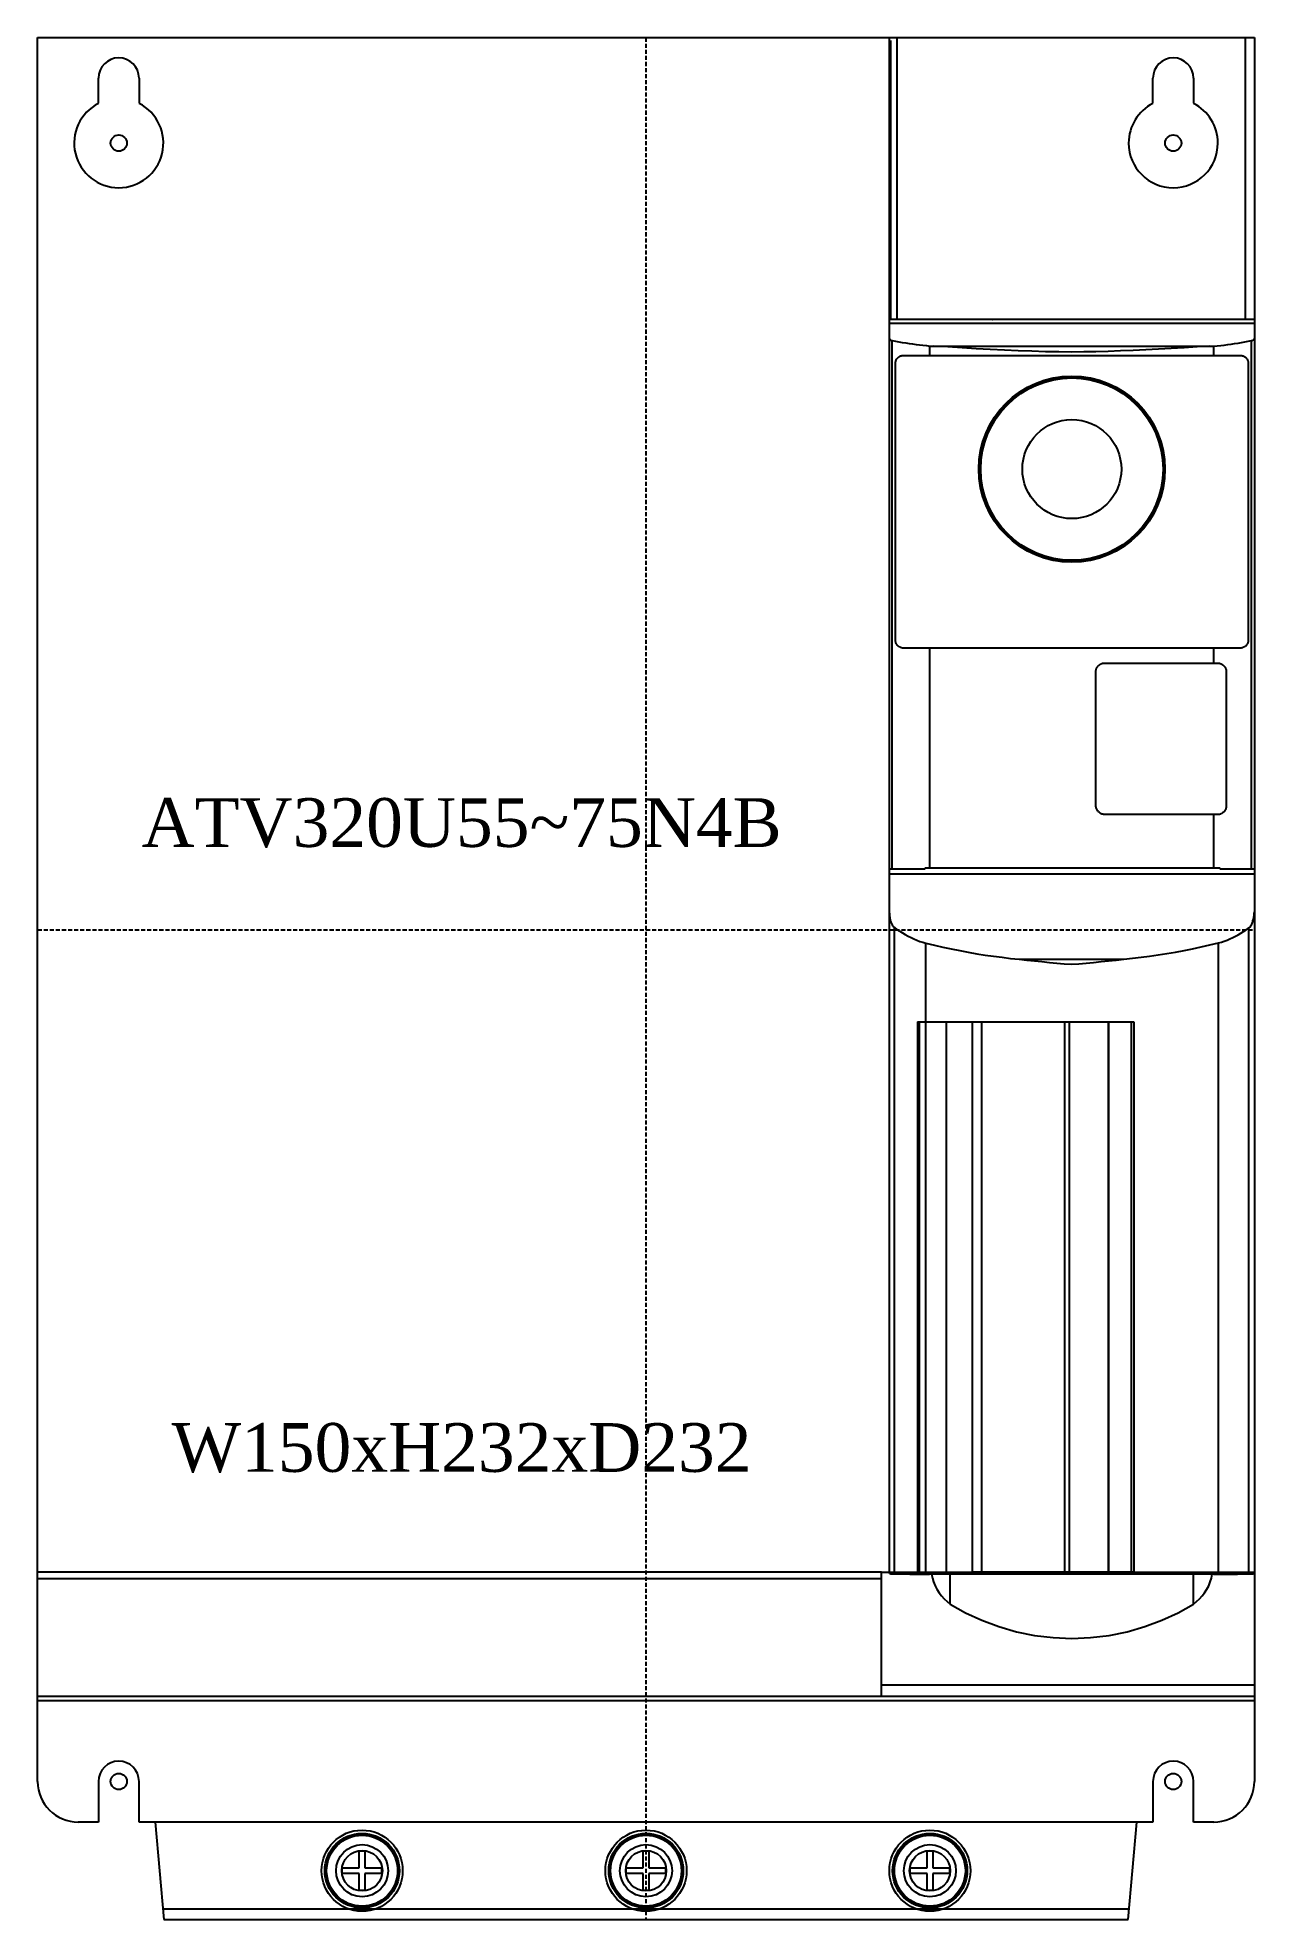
# Model space of a CAD drawing. Extents: x 0 to 150, y 0 to 232.
import ezdxf

# ---------------------------------------------------------------- set-up
doc = ezdxf.new("R2010")
doc.units = 0
doc.linetypes.add('DASHED', pattern=[0.75, 0.5, -0.25])
doc.layers.add('--8N-THT. FIXING HOLE', color=4, linetype='CONTINUOUS')
doc.layers.add('-15N-THT. THIẾT BỊ ĐÓNG MỞ', color=40, linetype='CONTINUOUS')
doc.styles.add('- 06.0', font='times.ttf', dxfattribs={"height": 6})

# ---------------------------------------------------------------- blocks, each defined once
blk = doc.blocks.new('06 - N - SC VSD ATV320U55~75N4B')
at = {"layer": '--8N-THT. FIXING HOLE'}
for centre in [(-65, 97), (65, 97), (-65, -105), (65, -105)]:
    blk.add_circle(centre, 1, dxfattribs=at)
at = {"layer": '-15N-THT. THIẾT BỊ ĐÓNG MỞ'}
for p, q in [((-75, -105.01), (-75, 110)), ((-75, 110), (-75, 110)), ((-75, 110), (30, 110)), ((30, 110), (75, 110)), ((30, -79.37), (30, 110)), ((30, 75.24), (30, 109.61)), ((30.19, 75.24), (30.19, 109.66)), ((30.97, 75.24), (30.97, 109.87)), ((60.25, 110), (73.49, 110)), ((73.92, 75.24), (73.92, 109.89)), ((75, 110), (75, -105)), ((-67.5, 105), (-67.5, 105)), ((-67.5, 101.9), (-67.5, 105)), ((-62.5, 105), (-62.5, 101.9)), ((-62.5, 105), (-62.5, 105)), ((62.5, 105), (62.5, 105)), ((62.5, 101.9), (62.5, 105)), ((67.5, 105), (67.5, 101.9)), ((67.5, 105), (67.5, 105)), ((-62.5, 101.9), (-62.5, 101.9)), ((62.5, 101.9), (62.5, 101.9)), ((67.5, 101.9), (67.5, 101.9)), ((30, 75.24), (30, 75.24)), ((42.74, 75.24), (30, 75.24)), ((30, 74.79), (75, 74.79)), ((62.42, 75.25), (42.71, 75.25)), ((42.71, 75.25), (42.71, 75.25)), ((42.71, 75.25), (42.72, 75.25)), ((42.72, 75.25), (42.72, 75.24)), ((42.72, 75.24), (42.73, 75.24)), ((42.73, 75.24), (42.73, 75.24)), ((42.73, 75.24), (42.74, 75.24)), ((62.39, 75.24), (62.39, 75.24)), ((62.39, 75.24), (62.4, 75.24)), ((75, 75.24), (62.39, 75.24)), ((62.4, 75.24), (62.41, 75.25)), ((62.4, 75.24), (62.4, 75.24)), ((62.41, 75.25), (62.42, 75.25)), ((62.42, 75.25), (62.42, 75.25)), ((75, 75.24), (75, 75.24)), ((30, 72.89), (30, 72.87)), ((30, 72.87), (30.01, 72.86)), ((30.01, 72.86), (30.02, 72.84)), ((30.02, 72.84), (30.03, 72.83)), ((30.03, 72.83), (30.04, 72.81)), ((30.04, 72.81), (30.05, 72.8)), ((30.05, 72.8), (30.07, 72.78)), ((30.07, 72.78), (30.08, 72.77)), ((30.08, 72.77), (30.1, 72.75)), ((30.1, 72.75), (30.12, 72.74)), ((30.12, 72.74), (30.14, 72.73)), ((30.14, 72.73), (30.16, 72.72)), ((30.16, 72.72), (30.18, 72.7)), ((30.18, 72.7), (30.21, 72.69)), ((30.21, 72.69), (30.24, 72.68)), ((30.24, 72.68), (30.26, 72.67)), ((30.26, 72.67), (30.29, 72.66)), ((30.29, 72.66), (30.32, 72.66)), ((30.32, 72.66), (30.36, 72.65)), ((30.36, 72.65), (30.77, 72.57)), ((30.36, 7.5), (30.36, 72.65)), ((30.77, 72.57), (31.18, 72.5)), ((31.18, 72.5), (31.6, 72.43)), ((31.6, 72.43), (32.02, 72.37)), ((32.02, 72.37), (32.44, 72.3)), ((32.44, 72.3), (32.86, 72.24)), ((32.86, 72.24), (33.29, 72.18)), ((33.29, 72.18), (33.71, 72.13)), ((33.71, 72.13), (34.14, 72.08)), ((34.14, 72.08), (34.57, 72.03)), ((34.57, 72.03), (35, 71.98)), ((35, 71.98), (35.07, 71.98)), ((35, 70.82), (35, 71.98)), ((35.07, 71.98), (35.14, 71.97)), ((35.14, 71.97), (35.21, 71.97)), ((35.21, 71.97), (35.28, 71.97)), ((35.28, 71.97), (35.34, 71.96)), ((35.34, 71.96), (35.41, 71.96)), ((35.41, 71.96), (35.48, 71.96)), ((37.23, 71.86), (35.48, 71.96)), ((35.48, 71.96), (69.52, 71.96)), ((69.52, 71.96), (67.93, 71.87)), ((69.52, 71.96), (69.59, 71.96)), ((69.59, 71.96), (69.72, 71.97)), ((69.72, 71.97), (69.79, 71.97)), ((69.79, 71.97), (69.86, 71.97)), ((69.86, 71.97), (69.93, 71.98)), ((69.93, 71.98), (70, 71.98)), ((70, 71.98), (70.43, 72.01)), ((70, 70.82), (70, 71.98)), ((70.43, 72.01), (70.86, 72.06)), ((70.86, 72.06), (71.29, 72.1)), ((71.29, 72.1), (71.72, 72.15)), ((71.72, 72.15), (72.14, 72.21)), ((72.14, 72.21), (72.57, 72.27)), ((72.57, 72.27), (72.99, 72.34)), ((72.99, 72.34), (73.41, 72.41)), ((73.41, 72.41), (73.82, 72.49)), ((73.82, 72.49), (74.24, 72.56)), ((74.24, 72.56), (74.64, 72.65)), ((74.64, 72.65), (74.68, 72.66)), ((74.64, 7.5), (74.64, 72.65)), ((74.68, 72.66), (74.71, 72.66)), ((74.71, 72.66), (74.73, 72.67)), ((74.73, 72.67), (74.76, 72.68)), ((74.76, 72.68), (74.79, 72.69)), ((74.79, 72.69), (74.81, 72.7)), ((74.81, 72.7), (74.83, 72.72)), ((74.83, 72.72), (74.86, 72.73)), ((74.86, 72.73), (74.88, 72.74)), ((74.88, 72.74), (74.9, 72.75)), ((74.9, 72.75), (74.91, 72.77)), ((74.91, 72.77), (74.93, 72.78)), ((74.93, 72.78), (74.95, 72.8)), ((74.95, 72.8), (74.96, 72.81)), ((74.96, 72.81), (74.97, 72.82)), ((74.97, 72.82), (74.98, 72.84)), ((74.98, 72.84), (74.99, 72.86)), ((74.99, 72.86), (75, 72.87)), ((75, 72.87), (75, 72.89)), ((30.75, 69.88), (30.76, 69.94)), ((30.75, 69.82), (30.75, 69.88)), ((30.75, 69.82), (30.75, 69.82)), ((30.75, 35.72), (30.75, 69.82)), ((30.76, 69.94), (30.77, 70)), ((30.77, 70), (30.78, 70.06)), ((30.78, 70.06), (30.79, 70.12)), ((30.79, 70.12), (30.81, 70.17)), ((30.81, 70.17), (30.84, 70.23)), ((30.84, 70.23), (30.86, 70.28)), ((30.86, 70.28), (30.89, 70.34)), ((30.89, 70.34), (30.92, 70.39)), ((30.92, 70.39), (30.96, 70.43)), ((30.96, 70.43), (30.99, 70.48)), ((30.99, 70.48), (31.03, 70.52)), ((31.03, 70.52), (31.07, 70.56)), ((31.07, 70.56), (31.11, 70.6)), ((31.11, 70.6), (31.16, 70.63)), ((31.16, 70.63), (31.21, 70.66)), ((31.21, 70.66), (31.26, 70.69)), ((31.26, 70.69), (31.31, 70.72)), ((31.31, 70.72), (31.36, 70.75)), ((31.36, 70.75), (31.41, 70.77)), ((31.41, 70.77), (31.47, 70.78)), ((31.47, 70.78), (31.53, 70.8)), ((31.53, 70.8), (31.58, 70.81)), ((31.58, 70.81), (31.64, 70.82)), ((31.64, 70.82), (31.69, 70.82)), ((31.69, 70.82), (31.75, 70.82)), ((31.75, 70.82), (31.75, 70.82)), ((31.75, 70.82), (73.25, 70.82)), ((38.98, 71.75), (37.23, 71.86)), ((40.72, 71.65), (38.98, 71.75)), ((42.45, 71.56), (40.72, 71.65)), ((44.18, 71.47), (42.45, 71.56)), ((45.88, 71.39), (44.18, 71.47)), ((47.57, 71.33), (45.88, 71.39)), ((49.24, 71.28), (47.57, 71.33)), ((50.88, 71.25), (49.24, 71.28)), ((52.5, 71.24), (50.88, 71.25)), ((53.97, 71.25), (52.5, 71.24)), ((55.46, 71.28), (53.97, 71.25)), ((56.97, 71.32), (55.46, 71.28)), ((58.5, 71.37), (56.97, 71.32)), ((60.05, 71.43), (58.5, 71.37)), ((61.61, 71.51), (60.05, 71.43)), ((63.17, 71.59), (61.61, 71.51)), ((64.75, 71.68), (63.17, 71.59)), ((66.34, 71.77), (64.75, 71.68)), ((67.93, 71.87), (66.34, 71.77)), ((73.25, 70.82), (73.31, 70.82)), ((73.25, 70.82), (73.25, 70.82)), ((73.31, 70.82), (73.36, 70.82)), ((73.36, 70.82), (73.42, 70.81)), ((73.42, 70.81), (73.47, 70.8)), ((73.47, 70.8), (73.53, 70.78)), ((73.53, 70.78), (73.58, 70.77)), ((73.58, 70.77), (73.64, 70.75)), ((73.64, 70.75), (73.69, 70.72)), ((73.69, 70.72), (73.74, 70.69)), ((73.74, 70.69), (73.79, 70.66)), ((73.79, 70.66), (73.84, 70.63)), ((73.84, 70.63), (73.89, 70.6)), ((73.89, 70.6), (73.93, 70.56)), ((73.93, 70.56), (73.97, 70.52)), ((73.97, 70.52), (74.01, 70.48)), ((74.01, 70.48), (74.04, 70.43)), ((74.04, 70.43), (74.08, 70.39)), ((74.08, 70.39), (74.11, 70.34)), ((74.11, 70.34), (74.14, 70.28)), ((74.14, 70.28), (74.16, 70.23)), ((74.16, 70.23), (74.19, 70.17)), ((74.19, 70.17), (74.21, 70.12)), ((74.21, 70.12), (74.22, 70.06)), ((74.22, 70.06), (74.23, 70)), ((74.23, 70), (74.24, 69.94)), ((74.24, 69.94), (74.25, 69.88)), ((74.25, 69.88), (74.25, 69.82)), ((74.25, 69.82), (74.25, 69.82)), ((74.25, 69.82), (74.25, 35.72)), ((30.75, 35.72), (30.75, 35.72)), ((30.75, 35.67), (30.75, 35.72)), ((30.76, 35.61), (30.75, 35.67)), ((30.77, 35.55), (30.76, 35.61)), ((30.78, 35.49), (30.77, 35.55)), ((30.79, 35.43), (30.78, 35.49)), ((30.81, 35.38), (30.79, 35.43)), ((30.84, 35.32), (30.81, 35.38)), ((30.86, 35.27), (30.84, 35.32)), ((30.89, 35.21), (30.86, 35.27)), ((30.92, 35.16), (30.89, 35.21)), ((30.96, 35.12), (30.92, 35.16)), ((30.99, 35.07), (30.96, 35.12)), ((31.03, 35.03), (30.99, 35.07)), ((31.07, 34.99), (31.03, 35.03)), ((31.11, 34.95), (31.07, 34.99)), ((31.16, 34.92), (31.11, 34.95)), ((31.21, 34.89), (31.16, 34.92)), ((31.26, 34.86), (31.21, 34.89)), ((31.31, 34.83), (31.26, 34.86)), ((31.36, 34.8), (31.31, 34.83)), ((31.41, 34.78), (31.36, 34.8)), ((73.64, 34.8), (73.58, 34.78)), ((73.69, 34.83), (73.64, 34.8)), ((73.74, 34.86), (73.69, 34.83)), ((73.79, 34.89), (73.74, 34.86)), ((73.84, 34.92), (73.79, 34.89)), ((73.89, 34.95), (73.84, 34.92)), ((73.93, 34.99), (73.89, 34.95)), ((73.97, 35.03), (73.93, 34.99)), ((74.01, 35.07), (73.97, 35.03)), ((74.04, 35.12), (74.01, 35.07)), ((74.08, 35.16), (74.04, 35.12)), ((74.11, 35.21), (74.08, 35.16)), ((74.14, 35.27), (74.11, 35.21)), ((74.16, 35.32), (74.14, 35.27)), ((74.19, 35.38), (74.16, 35.32)), ((74.21, 35.43), (74.19, 35.38)), ((74.22, 35.49), (74.21, 35.43)), ((74.23, 35.55), (74.22, 35.49)), ((74.24, 35.61), (74.23, 35.55)), ((74.25, 35.67), (74.24, 35.61)), ((74.25, 35.72), (74.25, 35.72)), ((74.25, 35.72), (74.25, 35.67)), ((31.47, 34.77), (31.41, 34.78)), ((31.53, 34.75), (31.47, 34.77)), ((31.58, 34.74), (31.53, 34.75)), ((31.64, 34.73), (31.58, 34.74)), ((31.69, 34.73), (31.64, 34.73)), ((31.75, 34.73), (31.69, 34.73)), ((31.75, 34.73), (31.75, 34.73)), ((73.25, 34.73), (31.75, 34.73)), ((35, 7.6), (35, 34.73)), ((55.69, 32.48), (55.72, 32.52)), ((55.72, 32.52), (55.75, 32.55)), ((55.75, 32.55), (55.78, 32.59)), ((55.78, 32.59), (55.82, 32.62)), ((55.82, 32.62), (55.86, 32.65)), ((55.86, 32.65), (55.9, 32.68)), ((55.9, 32.68), (55.94, 32.71)), ((55.94, 32.71), (55.98, 32.74)), ((55.98, 32.74), (56.03, 32.76)), ((56.03, 32.76), (56.07, 32.79)), ((56.07, 32.79), (56.12, 32.81)), ((56.12, 32.81), (56.17, 32.83)), ((56.17, 32.83), (56.21, 32.84)), ((56.21, 32.84), (56.26, 32.86)), ((56.26, 32.86), (56.31, 32.87)), ((56.31, 32.87), (56.36, 32.88)), ((56.36, 32.88), (56.41, 32.88)), ((56.41, 32.88), (56.46, 32.89)), ((56.46, 32.89), (56.51, 32.89)), ((56.51, 32.89), (56.56, 32.89)), ((56.56, 32.89), (56.56, 32.89)), ((56.56, 32.89), (70.44, 32.89)), ((70, 32.89), (70, 34.73)), ((70.44, 32.89), (70.44, 32.89)), ((70.44, 32.89), (70.49, 32.89)), ((70.49, 32.89), (70.55, 32.88)), ((70.55, 32.88), (70.6, 32.88)), ((70.6, 32.88), (70.66, 32.87)), ((70.66, 32.87), (70.71, 32.86)), ((70.71, 32.86), (70.77, 32.84)), ((70.77, 32.84), (70.82, 32.82)), ((70.82, 32.82), (70.87, 32.8)), ((70.87, 32.8), (70.92, 32.78)), ((70.92, 32.78), (70.97, 32.75)), ((70.97, 32.75), (71.02, 32.72)), ((71.02, 32.72), (71.07, 32.69)), ((71.07, 32.69), (71.11, 32.66)), ((71.11, 32.66), (71.16, 32.63)), ((71.16, 32.63), (71.2, 32.59)), ((71.2, 32.59), (71.23, 32.55)), ((71.23, 32.55), (71.27, 32.51)), ((71.27, 32.51), (71.31, 32.47)), ((73.31, 34.73), (73.25, 34.73)), ((73.25, 34.73), (73.25, 34.73)), ((73.36, 34.73), (73.31, 34.73)), ((73.42, 34.74), (73.36, 34.73)), ((73.47, 34.75), (73.42, 34.74)), ((73.53, 34.77), (73.47, 34.75)), ((73.58, 34.78), (73.53, 34.77)), ((55.46, 31.92), (55.47, 31.97)), ((55.46, 31.87), (55.46, 31.92)), ((55.46, 31.82), (55.46, 31.87)), ((55.46, 31.81), (55.46, 31.82)), ((55.46, 31.82), (55.46, 31.82)), ((55.46, 31.8), (55.46, 31.81)), ((55.46, 31.81), (55.46, 31.81)), ((55.46, 31.79), (55.46, 31.8)), ((55.46, 31.8), (55.46, 31.8)), ((55.46, 15.31), (55.46, 31.79)), ((55.46, 31.79), (55.46, 31.79)), ((55.47, 31.97), (55.48, 32.02)), ((55.48, 32.02), (55.49, 32.07)), ((55.49, 32.07), (55.5, 32.12)), ((55.5, 32.12), (55.52, 32.17)), ((55.52, 32.17), (55.53, 32.21)), ((55.53, 32.21), (55.55, 32.26)), ((55.55, 32.26), (55.58, 32.31)), ((55.58, 32.31), (55.6, 32.35)), ((55.6, 32.35), (55.63, 32.4)), ((55.63, 32.4), (55.66, 32.44)), ((55.66, 32.44), (55.69, 32.48)), ((71.31, 32.47), (71.34, 32.42)), ((71.34, 32.42), (71.37, 32.38)), ((71.37, 32.38), (71.4, 32.33)), ((71.4, 32.33), (71.43, 32.28)), ((71.43, 32.28), (71.45, 32.23)), ((71.45, 32.23), (71.47, 32.18)), ((71.47, 32.18), (71.49, 32.12)), ((71.49, 32.12), (71.51, 32.07)), ((71.51, 32.07), (71.52, 32.01)), ((71.52, 32.01), (71.53, 31.96)), ((71.53, 31.96), (71.54, 31.9)), ((71.54, 31.9), (71.54, 31.85)), ((71.54, 31.85), (71.54, 31.79)), ((71.54, 31.79), (71.54, 31.79)), ((71.54, 31.79), (71.54, 15.31)), ((55.47, 15.22), (55.46, 15.31)), ((55.46, 15.31), (55.46, 15.31)), ((55.48, 15.13), (55.47, 15.22)), ((55.5, 15.05), (55.48, 15.13)), ((55.53, 14.96), (55.5, 15.05)), ((55.57, 14.87), (55.53, 14.96)), ((55.61, 14.79), (55.57, 14.87)), ((55.66, 14.72), (55.61, 14.79)), ((55.71, 14.64), (55.66, 14.72)), ((55.77, 14.58), (55.71, 14.64)), ((55.83, 14.51), (55.77, 14.58)), ((55.89, 14.46), (55.83, 14.51)), ((55.97, 14.4), (55.89, 14.46)), ((56.04, 14.36), (55.97, 14.4)), ((56.13, 14.32), (56.04, 14.36)), ((56.21, 14.28), (56.13, 14.32)), ((56.3, 14.25), (56.21, 14.28)), ((56.39, 14.23), (56.3, 14.25)), ((56.47, 14.22), (56.39, 14.23)), ((56.56, 14.21), (56.47, 14.22)), ((70.45, 14.2), (56.56, 14.21)), ((56.56, 14.21), (56.56, 14.21)), ((70, 7.6), (70, 14.2)), ((70.5, 14.2), (70.45, 14.2)), ((70.45, 14.2), (70.45, 14.2)), ((70.56, 14.21), (70.5, 14.2)), ((70.61, 14.22), (70.56, 14.21)), ((70.67, 14.23), (70.61, 14.22)), ((70.73, 14.24), (70.67, 14.23)), ((70.78, 14.26), (70.73, 14.24)), ((70.84, 14.28), (70.78, 14.26)), ((70.89, 14.3), (70.84, 14.28)), ((70.94, 14.32), (70.89, 14.3)), ((70.99, 14.35), (70.94, 14.32)), ((71.04, 14.38), (70.99, 14.35)), ((71.09, 14.41), (71.04, 14.38)), ((71.14, 14.45), (71.09, 14.41)), ((71.18, 14.49), (71.14, 14.45)), ((71.22, 14.52), (71.18, 14.49)), ((71.26, 14.56), (71.22, 14.52)), ((71.29, 14.61), (71.26, 14.56)), ((71.33, 14.65), (71.29, 14.61)), ((71.36, 14.7), (71.33, 14.65)), ((71.39, 14.75), (71.36, 14.7)), ((71.42, 14.8), (71.39, 14.75)), ((71.45, 14.85), (71.42, 14.8)), ((71.47, 14.91), (71.45, 14.85)), ((71.49, 14.96), (71.47, 14.91)), ((71.5, 15.02), (71.49, 14.96)), ((71.52, 15.07), (71.5, 15.02)), ((71.53, 15.13), (71.52, 15.07)), ((71.54, 15.19), (71.53, 15.13)), ((71.54, 15.31), (71.54, 15.31)), ((71.54, 15.31), (71.54, 15.31)), ((71.54, 15.31), (71.54, 15.3)), ((71.54, 15.31), (71.54, 15.31)), ((71.54, 15.3), (71.54, 15.3)), ((71.54, 15.3), (71.54, 15.3)), ((71.54, 15.3), (71.54, 15.3)), ((71.54, 15.3), (71.54, 15.25)), ((71.54, 15.25), (71.54, 15.19)), ((30, 7.5), (30, 7.5)), ((34.36, 7.5), (30, 7.5)), ((34.36, 7.6), (34.36, 7.5)), ((70.8, 7.6), (34.36, 7.6)), ((70.8, 7.5), (70.8, 7.6)), ((75, 7.5), (70.8, 7.5)), ((75, 7.5), (75, 7.5)), ((30, 6.92), (75, 6.92)), ((30, 2.05), (30, 1.95)), ((30, 1.95), (30.01, 1.85)), ((30.01, 1.85), (30.02, 1.75)), ((30.02, 1.75), (30.03, 1.65)), ((30.03, 1.65), (30.04, 1.55)), ((30.04, 1.55), (30.06, 1.45)), ((30.06, 1.45), (30.07, 1.35)), ((30.07, 1.35), (30.1, 1.25)), ((30.1, 1.25), (30.12, 1.15)), ((30.12, 1.15), (30.15, 1.05)), ((30.15, 1.05), (30.18, 0.96)), ((30.18, 0.96), (30.22, 0.86)), ((30.22, 0.86), (30.26, 0.77)), ((30.26, 0.77), (30.3, 0.68)), ((30.3, 0.68), (30.35, 0.6)), ((30.35, 0.6), (30.4, 0.51)), ((30.4, 0.51), (30.46, 0.43)), ((30.46, 0.43), (30.54, 0.35)), ((30.54, 0.35), (30.62, 0.28)), ((30.62, -79.4), (30.62, 0.28)), ((30.62, 0.28), (30.94, 0.05)), ((30.94, 0.05), (31.28, -0.17)), ((73.68, -0.2), (74, 0.01)), ((74, 0.01), (74.32, 0.23)), ((74.32, 0.23), (74.4, 0.31)), ((74.32, -79.4), (74.32, 0.23)), ((74.4, 0.31), (74.48, 0.39)), ((74.48, 0.39), (74.55, 0.49)), ((74.55, 0.49), (74.62, 0.59)), ((74.62, 0.59), (74.67, 0.69)), ((74.67, 0.69), (74.72, 0.79)), ((74.72, 0.79), (74.76, 0.89)), ((74.76, 0.89), (74.8, 1)), ((74.8, 1), (74.83, 1.11)), ((74.83, 1.11), (74.87, 1.22)), ((74.87, 1.22), (74.89, 1.33)), ((74.89, 1.33), (74.92, 1.44)), ((74.92, 1.44), (74.94, 1.56)), ((74.94, 1.56), (74.96, 1.67)), ((74.96, 1.67), (74.97, 1.78)), ((74.97, 1.78), (74.98, 1.9)), ((74.98, 1.9), (74.99, 2.01)), ((74.99, 2.01), (75, 2.12)), ((75, 2.12), (75, 2.23)), ((31.28, -0.17), (31.62, -0.39)), ((31.62, -0.39), (31.96, -0.59)), ((31.96, -0.59), (32.31, -0.78)), ((32.31, -0.78), (32.67, -0.96)), ((32.67, -0.96), (33.03, -1.13)), ((33.03, -1.13), (33.39, -1.28)), ((33.39, -1.28), (33.76, -1.42)), ((33.76, -1.42), (34.14, -1.54)), ((34.14, -1.54), (34.51, -1.65)), ((34.51, -1.65), (35.56, -1.89)), ((34.51, -79.44), (34.51, -1.65)), ((35.56, -1.89), (36.6, -2.13)), ((36.6, -2.13), (37.64, -2.35)), ((67.39, -2.33), (68.45, -2.1)), ((68.45, -2.1), (69.5, -1.86)), ((69.5, -1.86), (70.56, -1.61)), ((70.56, -1.61), (70.93, -1.51)), ((70.56, -79.44), (70.56, -1.61)), ((70.93, -1.51), (71.29, -1.39)), ((71.29, -1.39), (71.64, -1.26)), ((71.64, -1.26), (71.99, -1.12)), ((71.99, -1.12), (72.34, -0.96)), ((72.34, -0.96), (72.68, -0.79)), ((72.68, -0.79), (73.02, -0.61)), ((73.02, -0.61), (73.35, -0.41)), ((73.35, -0.41), (73.68, -0.2)), ((37.64, -2.35), (38.69, -2.56)), ((38.69, -2.56), (39.73, -2.76)), ((39.73, -2.76), (40.77, -2.94)), ((40.77, -2.94), (41.82, -3.11)), ((41.82, -3.11), (42.86, -3.26)), ((42.86, -3.26), (43.91, -3.39)), ((43.91, -3.39), (44.95, -3.52)), ((44.95, -3.52), (45.99, -3.62)), ((45.99, -3.62), (46.94, -3.72)), ((45.99, -3.62), (58.92, -3.62)), ((46.94, -3.72), (47.88, -3.82)), ((47.88, -3.82), (48.81, -3.92)), ((48.81, -3.92), (49.74, -4.02)), ((49.74, -4.02), (50.65, -4.12)), ((50.65, -4.12), (51.56, -4.2)), ((51.56, -4.2), (52.46, -4.25)), ((52.46, -4.25), (53.36, -4.2)), ((53.36, -4.2), (54.26, -4.12)), ((54.26, -4.12), (55.18, -4.02)), ((55.18, -4.02), (56.1, -3.92)), ((56.1, -3.92), (57.03, -3.82)), ((57.03, -3.82), (57.97, -3.72)), ((57.97, -3.72), (58.92, -3.62)), ((58.92, -3.62), (59.98, -3.51)), ((59.98, -3.51), (61.04, -3.39)), ((61.04, -3.39), (62.09, -3.25)), ((62.09, -3.25), (63.15, -3.1)), ((63.15, -3.1), (64.21, -2.93)), ((64.21, -2.93), (65.27, -2.74)), ((65.27, -2.74), (66.33, -2.54)), ((66.33, -2.54), (67.39, -2.33)), ((33.47, -11.35), (33.47, -79.2)), ((33.47, -11.35), (60.14, -11.35)), ((33.66, -11.35), (33.66, -79.2)), ((37.02, -11.35), (37.02, -79.37)), ((40.23, -11.35), (40.23, -79.2)), ((41.35, -11.35), (41.35, -79.2)), ((51.6, -11.35), (51.6, -79.2)), ((52.15, -11.35), (52.15, -79.2)), ((56.99, -11.35), (56.99, -79.2)), ((57, -11.35), (57, -79.2)), ((59.8, -11.35), (59.8, -79.2)), ((60.14, -11.35), (60.14, -79.39)), ((60.14, -11.35), (60.14, -79.38)), ((29.03, -79.2), (-75, -79.2)), ((-75, -79.99), (29.03, -79.99)), ((29.03, -79.2), (29.03, -79.2)), ((29.03, -94.48), (29.03, -79.2)), ((29.03, -79.2), (40.23, -79.2)), ((30, -79.2), (30, -79.2)), ((30, -79.33), (36.2, -79.33)), ((33.83, -79.2), (36.2, -79.33)), ((69.95, -79.44), (34.96, -79.44)), ((35.16, -79.2), (35.17, -79.24)), ((35.17, -79.24), (35.17, -79.28)), ((35.17, -79.28), (35.18, -79.32)), ((35.18, -79.32), (35.18, -79.36)), ((35.18, -79.36), (35.19, -79.4)), ((35.19, -79.4), (35.2, -79.44)), ((35.2, -79.44), (35.3, -79.92)), ((35.3, -79.92), (35.44, -80.39)), ((35.44, -80.39), (35.63, -80.86)), ((35.63, -80.86), (35.86, -81.3)), ((36.2, -79.33), (37.02, -79.37)), ((37.51, -83.13), (37.51, -79.2)), ((41.35, -79.2), (40.23, -79.2)), ((50.67, -79.2), (41.35, -79.2)), ((51.6, -79.2), (50.67, -79.2)), ((52.15, -79.2), (51.6, -79.2)), ((56.99, -79.2), (52.15, -79.2)), ((57, -79.2), (56.99, -79.2)), ((59.8, -79.2), (57, -79.2)), ((60.1, -79.2), (59.8, -79.2)), ((60.1, -79.2), (75, -79.2)), ((60.14, -79.33), (75, -79.33)), ((67.49, -83.13), (67.49, -79.2)), ((69.14, -81.3), (69.37, -80.86)), ((69.37, -80.86), (69.56, -80.39)), ((69.56, -80.39), (69.7, -79.92)), ((69.7, -79.92), (69.8, -79.44)), ((69.8, -79.44), (69.81, -79.4)), ((69.81, -79.4), (69.82, -79.36)), ((69.82, -79.32), (69.83, -79.28)), ((69.82, -79.36), (69.82, -79.32)), ((69.83, -79.24), (69.84, -79.2)), ((69.83, -79.28), (69.83, -79.24)), ((75, -79.2), (75, -79.2)), ((35.86, -81.3), (36.13, -81.73)), ((36.13, -81.73), (36.43, -82.13)), ((36.43, -82.13), (36.77, -82.5)), ((36.77, -82.5), (37.13, -82.83)), ((37.13, -82.83), (37.51, -83.13)), ((37.51, -83.13), (39.4, -84.19)), ((65.6, -84.19), (67.49, -83.13)), ((67.49, -83.13), (67.87, -82.83)), ((67.87, -82.83), (68.23, -82.5)), ((68.23, -82.5), (68.57, -82.13)), ((68.57, -82.13), (68.87, -81.73)), ((68.87, -81.73), (69.14, -81.3)), ((39.4, -84.19), (41.39, -85.12)), ((41.39, -85.12), (43.49, -85.9)), ((61.51, -85.9), (63.61, -85.12)), ((63.61, -85.12), (65.6, -84.19)), ((43.49, -85.9), (45.67, -86.53)), ((45.67, -86.53), (47.91, -86.99)), ((47.91, -86.99), (50.19, -87.26)), ((50.19, -87.26), (52.5, -87.36)), ((52.5, -87.36), (54.81, -87.26)), ((54.81, -87.26), (57.09, -86.99)), ((57.09, -86.99), (59.33, -86.53)), ((59.33, -86.53), (61.51, -85.9)), ((-75, -94.48), (75, -94.48)), ((-75, -95.02), (75, -95.02)), ((29.03, -93.09), (75, -93.09)), ((-75, -105.01), (-75, -105.01)), ((-67.5, -105), (-67.5, -105)), ((-67.5, -105), (-67.5, -110)), ((-62.5, -105), (-62.5, -105)), ((-62.5, -110), (-62.5, -105)), ((62.5, -105), (62.5, -110)), ((67.5, -105), (67.5, -105)), ((67.5, -110), (67.5, -105)), ((75, -105), (75, -105)), ((-67.5, -110), (-70, -110)), ((-70, -110), (-70, -110)), ((-67.5, -110), (-67.5, -110)), ((62.5, -110), (-62.5, -110)), ((-62.5, -110), (-62.5, -110)), ((-60.51, -110), (-60.51, -110)), ((-60.51, -110), (-59.45, -122)), ((59.07, -110), (59.07, -110)), ((59.45, -122), (60.5, -110)), ((62.5, -110), (62.5, -110)), ((70, -110), (67.5, -110)), ((67.5, -110), (67.5, -110)), ((70, -110), (70, -110)), ((-35.35, -115.57), (-35.35, -113.55)), ((-35.35, -113.55), (-34.65, -113.55)), ((-35.35, -113.55), (-35.35, -113.55)), ((-34.65, -113.55), (-34.65, -115.57)), ((-34.65, -113.55), (-34.65, -113.55)), ((-0.35, -113.55), (0.35, -113.55)), ((-0.35, -113.55), (-0.35, -113.55)), ((-0.35, -115.65), (-0.35, -113.55)), ((0.35, -113.55), (0.35, -113.55)), ((0.35, -113.55), (0.35, -115.65)), ((34.65, -115.57), (34.65, -113.55)), ((34.65, -113.55), (35.35, -113.55)), ((34.65, -113.55), (34.65, -113.55)), ((35.35, -113.55), (35.35, -115.57)), ((35.35, -113.55), (35.35, -113.55)), ((-37.45, -115.65), (-35.35, -115.65)), ((-37.45, -116.35), (-37.45, -115.65)), ((-37.45, -115.65), (-37.45, -115.65)), ((-35.35, -115.65), (-35.35, -115.57)), ((-35.35, -115.65), (-35.35, -115.65)), ((-34.65, -115.57), (-34.65, -115.65)), ((-34.65, -115.65), (-34.65, -115.65)), ((-34.65, -115.65), (-32.55, -115.65)), ((-32.55, -116.35), (-32.55, -115.65)), ((-32.55, -115.65), (-32.55, -115.65)), ((-2.45, -115.65), (-0.35, -115.65)), ((-2.45, -116.35), (-2.45, -115.65)), ((-2.45, -115.65), (-2.45, -115.65)), ((-0.35, -115.65), (-0.35, -115.65)), ((0.35, -115.65), (0.35, -115.65)), ((0.35, -115.65), (2.45, -115.65)), ((2.45, -116.35), (2.45, -115.65)), ((2.45, -115.65), (2.45, -115.65)), ((32.55, -115.65), (34.65, -115.65)), ((32.55, -116.35), (32.55, -115.65)), ((32.55, -115.65), (32.55, -115.65)), ((34.65, -115.65), (34.65, -115.57)), ((34.65, -115.65), (34.65, -115.65)), ((35.35, -115.57), (35.35, -115.65)), ((35.35, -115.65), (35.35, -115.65)), ((35.35, -115.65), (37.45, -115.65)), ((37.45, -116.35), (37.45, -115.65)), ((37.45, -115.65), (37.45, -115.65)), ((-35.35, -116.35), (-37.45, -116.35)), ((-37.45, -116.35), (-37.45, -116.35)), ((-35.35, -116.43), (-35.35, -116.35)), ((-35.35, -116.35), (-35.35, -116.35)), ((-35.35, -118.45), (-35.35, -116.43)), ((-34.65, -116.35), (-34.65, -116.43)), ((-34.65, -116.35), (-34.65, -116.35)), ((-32.55, -116.35), (-34.65, -116.35)), ((-34.65, -116.43), (-34.65, -118.45)), ((-32.55, -116.35), (-32.55, -116.35)), ((-0.35, -116.35), (-2.45, -116.35)), ((-2.45, -116.35), (-2.45, -116.35)), ((-0.35, -118.45), (-0.35, -116.35)), ((-0.35, -116.35), (-0.35, -116.35)), ((0.35, -116.35), (0.35, -118.45)), ((0.35, -116.35), (0.35, -116.35)), ((2.45, -116.35), (0.35, -116.35)), ((2.45, -116.35), (2.45, -116.35)), ((34.65, -116.35), (32.55, -116.35)), ((32.55, -116.35), (32.55, -116.35)), ((34.65, -116.43), (34.65, -116.35)), ((34.65, -116.35), (34.65, -116.35)), ((34.65, -118.45), (34.65, -116.43)), ((35.35, -116.35), (35.35, -116.43)), ((35.35, -116.35), (35.35, -116.35)), ((37.45, -116.35), (35.35, -116.35)), ((35.35, -116.43), (35.35, -118.45)), ((37.45, -116.35), (37.45, -116.35)), ((-34.65, -118.45), (-35.35, -118.45)), ((-35.35, -118.45), (-35.35, -118.45)), ((-34.65, -118.45), (-34.65, -118.45)), ((0.35, -118.45), (-0.35, -118.45)), ((-0.35, -118.45), (-0.35, -118.45)), ((0.35, -118.45), (0.35, -118.45)), ((35.35, -118.45), (34.65, -118.45)), ((34.65, -118.45), (34.65, -118.45)), ((35.35, -118.45), (35.35, -118.45)), ((-59.56, -120.7), (-59.56, -120.7)), ((-59.56, -120.7), (59.56, -120.7)), ((-59.45, -122), (-59.45, -122)), ((-59.45, -122), (59.45, -122)), ((59.45, -122), (59.45, -122)), ((59.56, -120.7), (59.56, -120.7))]:
    blk.add_line(p, q, dxfattribs=at)
at = {"layer": '-15N-THT. THIẾT BỊ ĐÓNG MỞ', "color": 6, "linetype": 'DASHED'}
for p, q in [((0, 110), (0, -122)), ((-75, 0), (75, 0))]:
    blk.add_line(p, q, dxfattribs=at)
at = {"layer": '-15N-THT. THIẾT BỊ ĐÓNG MỞ'}
for centre, radius in [((52.5, 56.8), 11.48), ((52.5, 56.8), 11.41), ((52.5, 56.8), 11.24), ((52.5, 56.8), 6.1), ((-35, -116), 5), ((0, -116), 5), ((35, -116), 5), ((-35, -116), 4.6), ((-35, -116), 4.5), ((-35, -116), 4.37), ((-35, -116), 3.21), ((-35, -116), 2.5), ((-35, -116), 2.5), ((0, -116), 4.6), ((0, -116), 4.5), ((0, -116), 4.37), ((0, -116), 3.21), ((0, -116), 2.5), ((0, -116), 2.5), ((35, -116), 4.6), ((35, -116), 4.5), ((35, -116), 4.37), ((35, -116), 3.21), ((35, -116), 2.5), ((35, -116), 2.5)]:
    blk.add_circle(centre, radius, dxfattribs=at)
for centre, radius, start, end in [((-65, 105), 2.5, 0, 180), ((-65, 97), 5.5, 117.0357, 62.9643), ((-65, -105), 2.5, 0, 180), ((65, -105), 2.5, 0, 180), ((-70, -105), 5, 180.0625, 270), ((70, -105), 5, 270, 0), ((-35, -116), 0.558, 128.8482, 141.1518), ((-35, -116), 0.558, 38.8482, 51.1518), ((0, -116), 0.558, 128.8482, 141.1518), ((0, -116), 0.558, 38.8482, 51.1518), ((35, -116), 0.558, 128.8482, 141.1518), ((35, -116), 0.558, 38.8482, 51.1518), ((-35, -116), 0.558, 218.8482, 231.1518), ((-35, -116), 0.558, 308.8482, 321.1518), ((0, -116), 0.558, 218.8482, 231.1518), ((0, -116), 0.558, 308.8482, 321.1518), ((35, -116), 0.558, 218.8482, 231.1518), ((35, -116), 0.558, 308.8482, 321.1518)]:
    blk.add_arc(centre, radius, start, end, dxfattribs=at)
for centre, major_axis, ratio, start_param, end_param in [((65, 105), (0, 2.5), 1, -1.570796, 1.570796), ((65, 97), (5.5, 0), 1, 2.042658, 3.141593), ((65, 97), (5.5, 0), 1, 0, 1.098934), ((65, 97), (5.5, 0), 1, 3.141593, 6.283185), ((30.89, -79.36), (0.89, 0), 0.043638, -3.097616, -1.88232), ((36.5, -78.61), (19.05, 0), 0.043638, -1.884776, -1.675278), ((52.46, -71.69), (178.42, 0), 0.043638, -1.671535, -1.668993), ((52.05, -72.55), (-157, 0), 0.043638, 1.474923, 1.570796), ((52.05, -72.55), (-157, 0), 0.043638, 1.570796, 1.622332), ((-67.66, -79.39), (-127.8, 0), 0.055327, -3.133598, -3.115083), ((-67.66, -79.38), (-127.8, 0), 0.043638, -3.141593, -3.133598), ((-67.66, -79.38), (-127.8, 0), 0.043638, 3.13914, 3.141593), ((52.46, -71.69), (178.42, 0), 0.043638, -1.472599, -1.46915), ((68.72, -78.65), (18.2, 0), 0.043638, -1.46929, -1.257998), ((74.01, -79.36), (0.987, 0), 0.043638, -1.257781, -0.022772)]:
    blk.add_ellipse(centre, major_axis=major_axis, ratio=ratio, start_param=start_param, end_param=end_param, dxfattribs=at)
at = {"layer": '-15N-THT. THIẾT BỊ ĐÓNG MỞ', "color": 3, "char_height": 6, "width": 47.4864, "attachment_point": 5, "style": '- 06.0'}
for s, insert in [('ATV320U55~75N4B', (-22.73, 13.16)), ('W150xH232xD232', (-22.73, -63.89))]:
    blk.add_mtext(s, dxfattribs=dict(at, insert=insert))

msp = doc.modelspace()

# ---------------------------------------------------------------- block references
msp.add_blockref('06 - N - SC VSD ATV320U55~75N4B', (75, 122))

doc.saveas('drawing.dxf')
